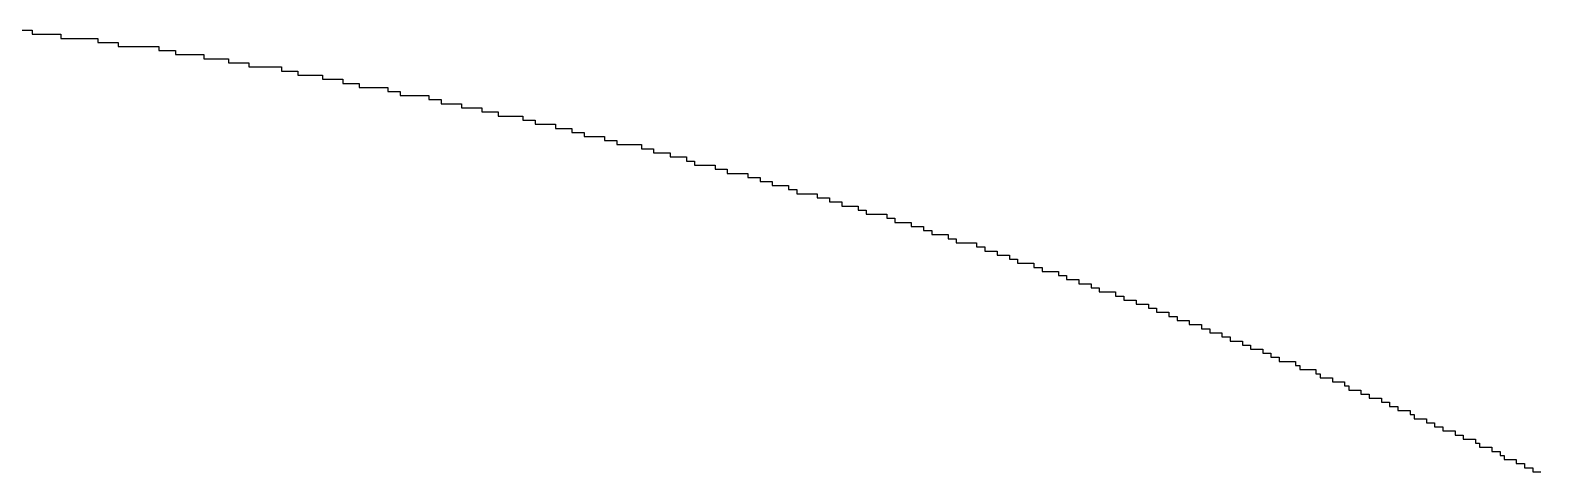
# Model space of a CAD drawing. Header units: millimetres. Extents: x -3.3 to 49.3, y -30.5 to 0.
# Drawn here: x 42.749 to 44.1, y -19.066 to -18.67 of the extents above; entities that cross this region are included whole.
import ezdxf

# ---------------------------------------------------------------- set-up
doc = ezdxf.new("R2010")
doc.units = ezdxf.units.MM
doc.layers.add('TopOverlay', color=2, linetype='Continuous')

msp = doc.modelspace()

# ---------------------------------------------------------------- linework, layer by layer
at = {"layer": 'TopOverlay'}
for p, q in [((42.7249, -18.67), (42.7505, -18.67)), ((42.7505, -18.67), (42.7505, -18.6736)), ((42.7505, -18.6736), (42.7762, -18.6736)), ((42.7762, -18.6736), (42.7762, -18.6773)), ((42.7762, -18.6773), (42.8092, -18.6773)), ((42.8092, -18.6773), (42.8092, -18.681)), ((42.8092, -18.681), (42.8275, -18.681)), ((42.8275, -18.681), (42.8275, -18.6846)), ((42.8275, -18.6846), (42.8641, -18.6846)), ((42.8641, -18.6846), (42.8641, -18.6883)), ((42.8641, -18.6883), (42.8788, -18.6883)), ((42.8788, -18.6883), (42.8788, -18.6919)), ((42.8788, -18.6919), (42.9044, -18.6919)), ((42.9044, -18.6919), (42.9044, -18.6956)), ((42.9044, -18.6956), (42.9264, -18.6956)), ((42.9264, -18.6956), (42.9264, -18.6993)), ((42.9264, -18.6993), (42.9447, -18.6993)), ((42.9447, -18.6993), (42.9447, -18.7029)), ((42.9447, -18.7029), (42.974, -18.7029)), ((42.974, -18.7029), (42.974, -18.7066)), ((42.974, -18.7066), (42.9886, -18.7066)), ((42.9886, -18.7066), (42.9886, -18.7103)), ((42.9886, -18.7103), (43.0106, -18.7103)), ((43.0106, -18.7103), (43.0106, -18.7139)), ((43.0106, -18.7139), (43.0289, -18.7139)), ((43.0289, -18.7139), (43.0289, -18.7176)), ((43.0289, -18.7176), (43.0436, -18.7176)), ((43.0436, -18.7176), (43.0436, -18.7212)), ((43.0436, -18.7212), (43.0692, -18.7212)), ((43.0692, -18.7212), (43.0692, -18.7249)), ((43.0692, -18.7249), (43.0802, -18.7249)), ((43.0802, -18.7249), (43.0802, -18.7286)), ((43.0802, -18.7286), (43.1059, -18.7286)), ((43.1059, -18.7286), (43.1059, -18.7322)), ((43.1059, -18.7322), (43.1169, -18.7322)), ((43.1169, -18.7322), (43.1169, -18.7359)), ((43.1169, -18.7359), (43.1352, -18.7359)), ((43.1352, -18.7359), (43.1352, -18.7396)), ((43.1352, -18.7396), (43.1535, -18.7396)), ((43.1535, -18.7396), (43.1535, -18.7432)), ((43.1535, -18.7432), (43.1681, -18.7432)), ((43.1681, -18.7432), (43.1681, -18.7469)), ((43.1681, -18.7469), (43.1901, -18.7469)), ((43.1901, -18.7469), (43.1901, -18.7505)), ((43.1901, -18.7505), (43.2011, -18.7505)), ((43.2011, -18.7505), (43.2011, -18.7542)), ((43.2011, -18.7542), (43.2194, -18.7542)), ((43.2194, -18.7542), (43.2194, -18.7579)), ((43.2194, -18.7579), (43.2341, -18.7579)), ((43.2341, -18.7579), (43.2341, -18.7615)), ((43.2341, -18.7615), (43.2451, -18.7615)), ((43.2451, -18.7615), (43.2451, -18.7652)), ((43.2451, -18.7652), (43.2634, -18.7652)), ((43.2634, -18.7652), (43.2634, -18.7689)), ((43.2634, -18.7689), (43.2744, -18.7689)), ((43.2744, -18.7689), (43.2744, -18.7725)), ((43.2744, -18.7725), (43.2963, -18.7725)), ((43.2963, -18.7725), (43.2963, -18.7762)), ((43.2963, -18.7762), (43.3073, -18.7762)), ((43.3073, -18.7762), (43.3073, -18.7799)), ((43.3073, -18.7799), (43.322, -18.7799)), ((43.322, -18.7799), (43.322, -18.7835)), ((43.322, -18.7835), (43.3366, -18.7835)), ((43.3366, -18.7835), (43.3366, -18.7872)), ((43.3366, -18.7872), (43.344, -18.7872)), ((43.344, -18.7872), (43.344, -18.7908)), ((43.344, -18.7908), (43.3623, -18.7908)), ((43.3623, -18.7908), (43.3623, -18.7945)), ((43.3623, -18.7945), (43.3733, -18.7945)), ((43.3733, -18.7945), (43.3733, -18.7982)), ((43.3733, -18.7982), (43.3916, -18.7982)), ((43.3916, -18.7982), (43.3916, -18.8018)), ((43.3916, -18.8018), (43.4026, -18.8018)), ((43.4026, -18.8018), (43.4026, -18.8055)), ((43.4026, -18.8055), (43.4136, -18.8055)), ((43.4136, -18.8055), (43.4136, -18.8092)), ((43.4136, -18.8092), (43.4282, -18.8092)), ((43.4282, -18.8092), (43.4282, -18.8128)), ((43.4282, -18.8128), (43.4355, -18.8128)), ((43.4355, -18.8128), (43.4355, -18.8165)), ((43.4355, -18.8165), (43.4538, -18.8165)), ((43.4538, -18.8165), (43.4538, -18.8201)), ((43.4538, -18.8201), (43.4648, -18.8201)), ((43.4648, -18.8201), (43.4648, -18.8238)), ((43.4648, -18.8238), (43.4758, -18.8238)), ((43.4758, -18.8238), (43.4758, -18.8275)), ((43.4758, -18.8275), (43.4905, -18.8275)), ((43.4905, -18.8275), (43.4905, -18.8311)), ((43.4905, -18.8311), (43.4978, -18.8311)), ((43.4978, -18.8311), (43.4978, -18.8348)), ((43.4978, -18.8348), (43.5161, -18.8348)), ((43.5161, -18.8348), (43.5161, -18.8385)), ((43.5161, -18.8385), (43.5234, -18.8385)), ((43.5234, -18.8385), (43.5234, -18.8421)), ((43.5234, -18.8421), (43.5381, -18.8421)), ((43.5381, -18.8421), (43.5381, -18.8458)), ((43.5381, -18.8458), (43.5491, -18.8458)), ((43.5491, -18.8458), (43.5491, -18.8495)), ((43.5491, -18.8495), (43.5564, -18.8495)), ((43.5564, -18.8495), (43.5564, -18.8531)), ((43.5564, -18.8531), (43.5711, -18.8531)), ((43.5711, -18.8531), (43.5711, -18.8568)), ((43.5711, -18.8568), (43.5784, -18.8568)), ((43.5784, -18.8568), (43.5784, -18.8604)), ((43.5784, -18.8604), (43.5967, -18.8604)), ((43.5967, -18.8604), (43.5967, -18.8641)), ((43.5967, -18.8641), (43.604, -18.8641)), ((43.604, -18.8641), (43.604, -18.8678)), ((43.604, -18.8678), (43.615, -18.8678)), ((43.615, -18.8678), (43.615, -18.8714)), ((43.615, -18.8714), (43.626, -18.8714)), ((43.626, -18.8714), (43.626, -18.8751)), ((43.626, -18.8751), (43.6333, -18.8751)), ((43.6333, -18.8751), (43.6333, -18.8788)), ((43.6333, -18.8788), (43.648, -18.8788)), ((43.648, -18.8788), (43.648, -18.8824)), ((43.648, -18.8824), (43.6553, -18.8824)), ((43.6553, -18.8824), (43.6553, -18.8861)), ((43.6553, -18.8861), (43.67, -18.8861)), ((43.67, -18.8861), (43.67, -18.8897)), ((43.67, -18.8897), (43.6773, -18.8897)), ((43.6773, -18.8897), (43.6773, -18.8934)), ((43.6773, -18.8934), (43.6883, -18.8934)), ((43.6883, -18.8934), (43.6883, -18.8971)), ((43.6883, -18.8971), (43.6993, -18.8971)), ((43.6993, -18.8971), (43.6993, -18.9007)), ((43.6993, -18.9007), (43.7066, -18.9007)), ((43.7066, -18.9007), (43.7066, -18.9044)), ((43.7066, -18.9044), (43.7212, -18.9044)), ((43.7212, -18.9044), (43.7212, -18.9081)), ((43.7212, -18.9081), (43.7286, -18.9081)), ((43.7286, -18.9081), (43.7286, -18.9117)), ((43.7286, -18.9117), (43.7396, -18.9117)), ((43.7396, -18.9117), (43.7396, -18.9154)), ((43.7396, -18.9154), (43.7506, -18.9154)), ((43.7506, -18.9154), (43.7506, -18.919)), ((43.7506, -18.919), (43.7579, -18.919)), ((43.7579, -18.919), (43.7579, -18.9227)), ((43.7579, -18.9227), (43.7689, -18.9227)), ((43.7689, -18.9227), (43.7689, -18.9264)), ((43.7689, -18.9264), (43.7762, -18.9264)), ((43.7762, -18.9264), (43.7762, -18.93)), ((43.7762, -18.93), (43.7872, -18.93)), ((43.7872, -18.93), (43.7872, -18.9337)), ((43.7872, -18.9337), (43.7982, -18.9337)), ((43.7982, -18.9337), (43.7982, -18.9374)), ((43.7982, -18.9374), (43.8055, -18.9374)), ((43.8055, -18.9374), (43.8055, -18.941)), ((43.8055, -18.941), (43.8165, -18.941)), ((43.8165, -18.941), (43.8165, -18.9447)), ((43.8165, -18.9447), (43.8238, -18.9447)), ((43.8238, -18.9447), (43.8238, -18.9484)), ((43.8238, -18.9484), (43.8348, -18.9484)), ((43.8348, -18.9484), (43.8348, -18.952)), ((43.8348, -18.952), (43.8421, -18.952)), ((43.8421, -18.952), (43.8421, -18.9557)), ((43.8421, -18.9557), (43.8531, -18.9557)), ((43.8531, -18.9557), (43.8531, -18.9593)), ((43.8531, -18.9593), (43.8604, -18.9593)), ((43.8604, -18.9593), (43.8604, -18.963)), ((43.8604, -18.963), (43.8678, -18.963)), ((43.8678, -18.963), (43.8678, -18.9667)), ((43.8678, -18.9667), (43.8824, -18.9667)), ((43.8824, -18.9667), (43.8824, -18.9703)), ((43.8824, -18.9703), (43.8861, -18.9703)), ((43.8861, -18.9703), (43.8861, -18.974)), ((43.8861, -18.974), (43.9007, -18.974)), ((43.9007, -18.974), (43.9007, -18.9777)), ((43.9007, -18.9777), (43.9044, -18.9777)), ((43.9044, -18.9777), (43.9044, -18.9813)), ((43.9044, -18.9813), (43.9154, -18.9813)), ((43.9154, -18.9813), (43.9154, -18.985)), ((43.9154, -18.985), (43.9264, -18.985)), ((43.9264, -18.985), (43.9264, -18.9886)), ((43.9264, -18.9886), (43.93, -18.9886)), ((43.93, -18.9886), (43.93, -18.9923)), ((43.93, -18.9923), (43.941, -18.9923)), ((43.941, -18.9923), (43.941, -18.996)), ((43.941, -18.996), (43.9484, -18.996)), ((43.9484, -18.996), (43.9484, -18.9996)), ((43.9484, -18.9996), (43.9593, -18.9996)), ((43.9593, -18.9996), (43.9593, -19.0033)), ((43.9593, -19.0033), (43.9667, -19.0033)), ((43.9667, -19.0033), (43.9667, -19.007)), ((43.9667, -19.007), (43.974, -19.007)), ((43.974, -19.007), (43.974, -19.0106)), ((43.974, -19.0106), (43.985, -19.0106)), ((43.985, -19.0106), (43.985, -19.0143)), ((43.985, -19.0143), (43.9886, -19.0143)), ((43.9886, -19.0143), (43.9886, -19.018)), ((43.9886, -19.018), (43.9996, -19.018)), ((43.9996, -19.018), (43.9996, -19.0216)), ((43.9996, -19.0216), (44.007, -19.0216)), ((44.007, -19.0216), (44.007, -19.0253)), ((44.007, -19.0253), (44.0143, -19.0253)), ((44.0143, -19.0253), (44.0143, -19.0289)), ((44.0143, -19.0289), (44.0253, -19.0289)), ((44.0253, -19.0289), (44.0253, -19.0326)), ((44.0253, -19.0326), (44.0326, -19.0326)), ((44.0326, -19.0326), (44.0326, -19.0363)), ((44.0326, -19.0363), (44.0436, -19.0363)), ((44.0436, -19.0363), (44.0436, -19.0399)), ((44.0436, -19.0399), (44.0473, -19.0399)), ((44.0473, -19.0399), (44.0473, -19.0436)), ((44.0473, -19.0436), (44.0582, -19.0436)), ((44.0582, -19.0436), (44.0582, -19.0473)), ((44.0582, -19.0473), (44.0656, -19.0473)), ((44.0656, -19.0473), (44.0656, -19.0509)), ((44.0656, -19.0509), (44.0692, -19.0509)), ((44.0692, -19.0509), (44.0692, -19.0546)), ((44.0692, -19.0546), (44.0802, -19.0546)), ((44.0802, -19.0546), (44.0802, -19.0582)), ((44.0802, -19.0582), (44.0875, -19.0582)), ((44.0875, -19.0582), (44.0875, -19.0619)), ((44.0875, -19.0619), (44.0949, -19.0619)), ((44.0949, -19.0619), (44.0949, -19.0656)), ((44.0949, -19.0656), (44.1022, -19.0656))]:
    msp.add_line(p, q, dxfattribs=at)

doc.saveas('drawing.dxf')
